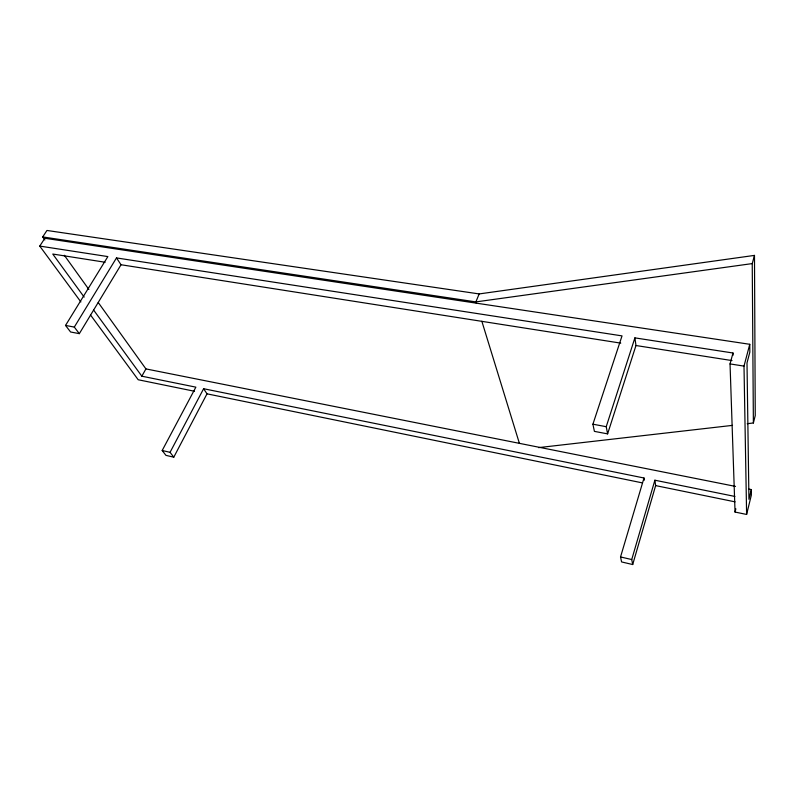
<?xml version="1.0" encoding="UTF-8"?>
<svg xmlns="http://www.w3.org/2000/svg" width="795" height="795" viewBox="0 0 795 795"><rect width="100%" height="100%" fill="white"/><g stroke="black" fill="none" stroke-linecap="round" stroke-linejoin="round"><path stroke-width="1.19" d="M748.88 489.084L751.305 489.571L748.93 499.28L747.002 362.937L749.844 352.135L749.755 344.295L44.868 238.261L39.75 246.082L80.891 301.941M116.487 257.918L121.039 264.745L79.331 333.652L74.303 327.083L116.487 257.918L622.028 335.887L592.911 424.202L594.402 431.377L607.609 433.881L606.227 426.696L634.897 337.875L732.99 353L730.039 363.911L735.047 512.05L746.614 514.454L751.364 495.037L751.305 489.571M735.047 512.05L735.862 508.82M747.24 423.685L753.382 422.98L755.25 415.556L754.485 255.394L479.156 293.931L46.945 230.461L42.701 236.93L44.888 239.931M746.614 514.454L744.001 366.117L749.755 344.295M753.382 422.98L752.239 263.592L754.485 255.394M203.609 388.725L207.008 393.833L173.777 457.185L170.06 452.325L203.609 388.725L644 478.004L620.537 556.947L621.581 561.936L632.701 564.539L655.636 485.606L654.881 480.21L734.888 496.438M632.701 564.539L631.737 559.551L654.881 480.21M607.609 433.881L635.97 345.517L634.897 337.875M479.156 293.931L475.887 301.901L476.275 303.153M173.777 457.185L165.946 455.356L162.19 450.497L195.868 387.155L141.838 376.194L93.651 310.11M141.838 376.194L145.922 368.91L98.252 302.527M79.331 333.652L70.596 331.992L65.528 325.433L107.862 256.586L39.75 246.082M752.239 263.592L475.887 301.901L42.701 236.93M538.503 447.625L732.503 425.375M105.149 262.251L52.758 254.032L84.161 297.091M121.039 264.745L620.756 343.132M635.97 345.517L732.006 360.582M730.039 363.911L744.001 366.117M65.528 325.433L74.303 327.083M592.911 424.202L606.227 426.696M145.922 368.91L735.524 486.421M194.517 391.269L138.201 379.752L90.451 314.909M207.008 393.833L642.4 482.893M655.636 485.606L735.077 501.854M162.19 450.497L170.06 452.325M620.537 556.947L631.737 559.551M64.306 255.255L88.871 289.45M481.85 321.279L519.393 443.342M644 478.004L644.328 480.16M732.99 353L733.06 355.226"/></g></svg>
